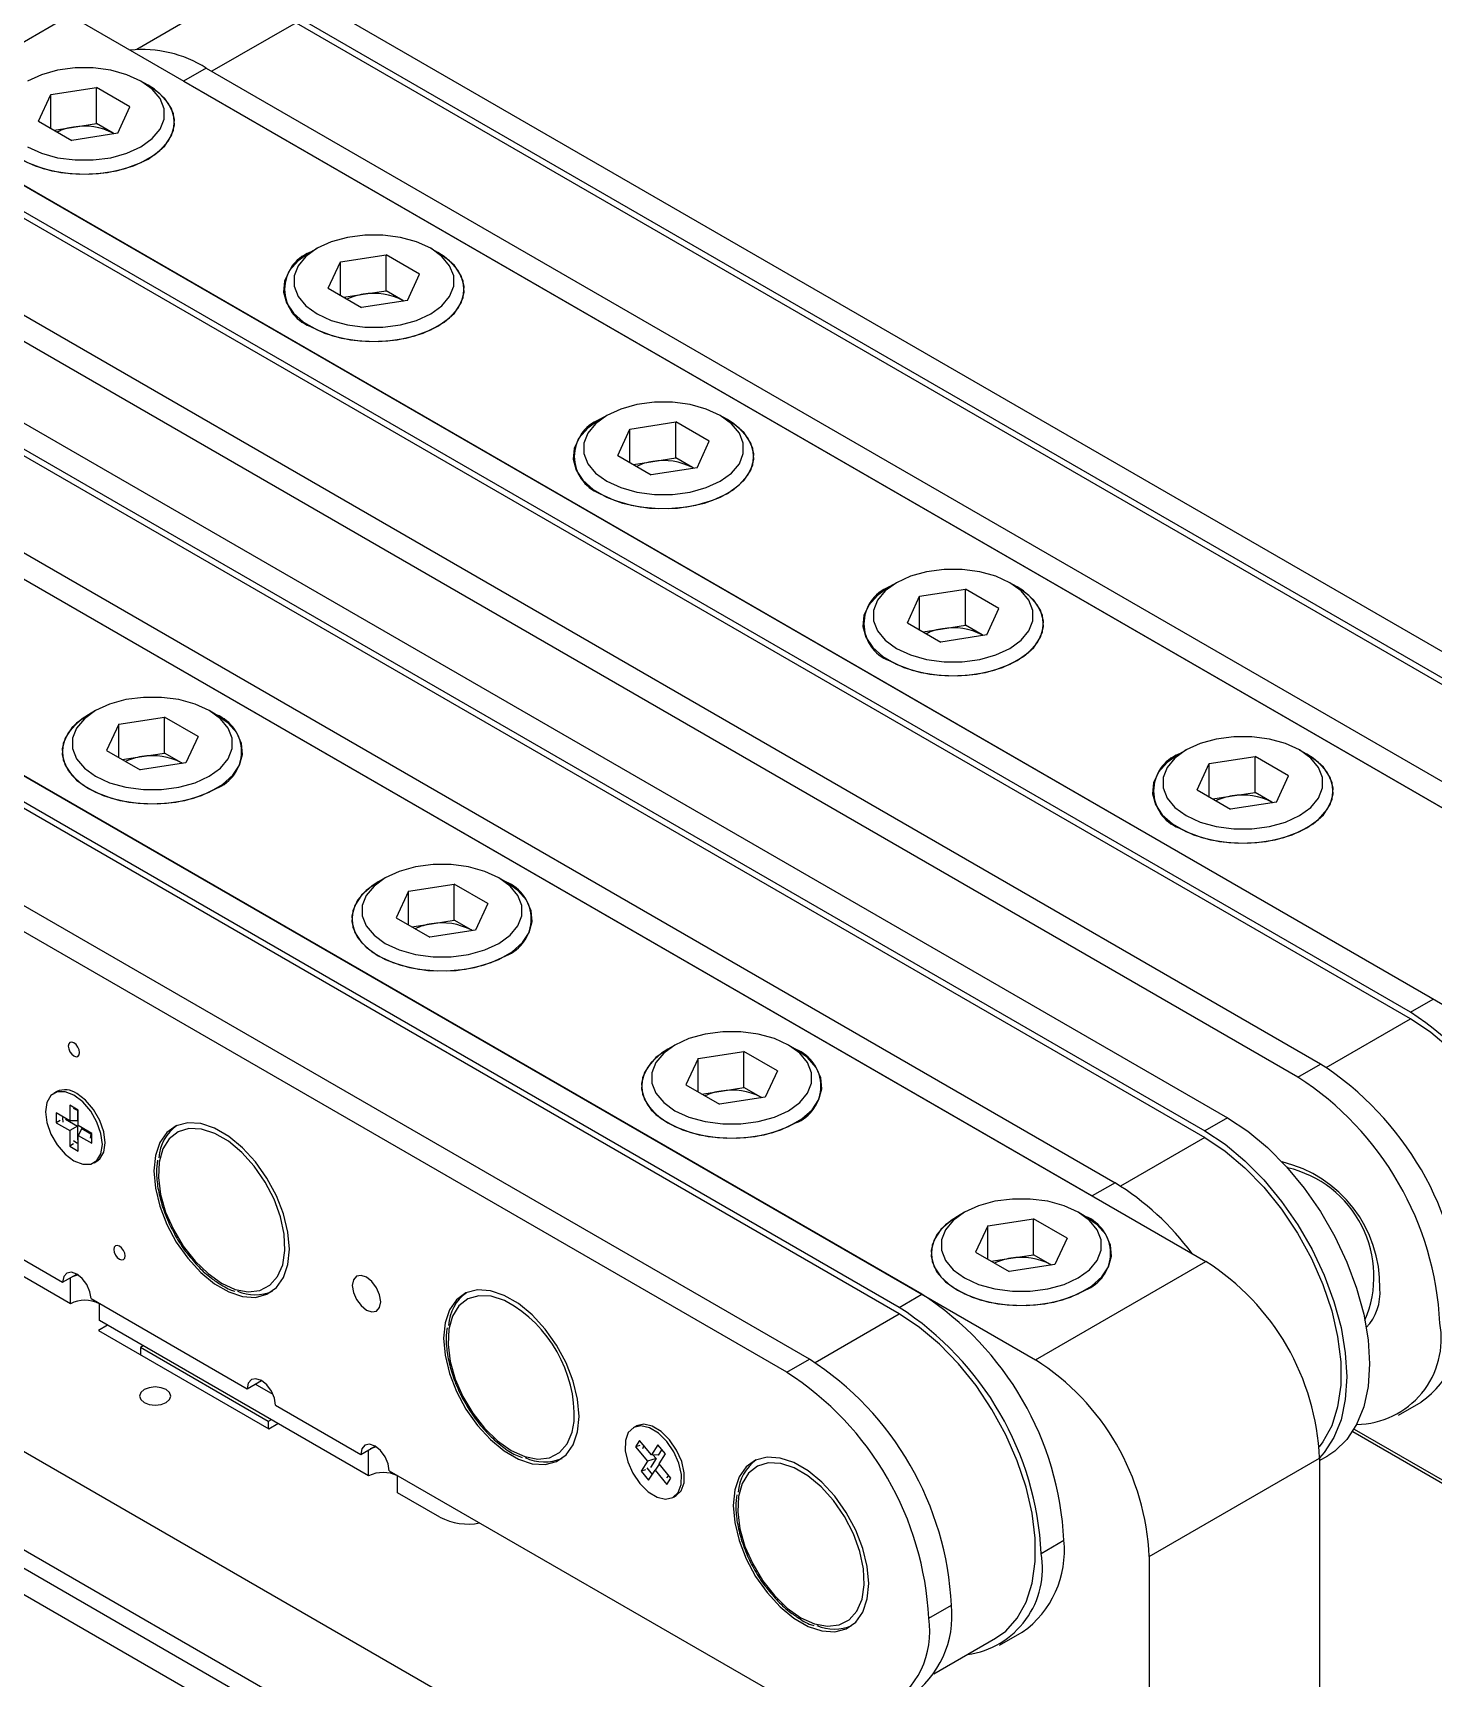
# Model space of a CAD drawing. Header units: millimetres. Extents: x 5 to 292, y 4 to 204.
# Drawn here: x 203.45 to 238.32, y 142.81 to 183.78 of the extents above; entities that cross this region are included whole.
import ezdxf

# ---------------------------------------------------------------- set-up
doc = ezdxf.new("R2010")
doc.units = ezdxf.units.MM

msp = doc.modelspace()

# ---------------------------------------------------------------- linework, layer by layer
at = {"color": 7, "linetype": 'Continuous', "lineweight": 25}
for p, q in [((210.57, 184.521), (245.925, 164.111)), ((204.375, 184.211), (200.133, 181.762)), ((245.388, 160.535), (204.375, 184.211)), ((207.604, 184.269), (206.041, 183.367)), ((210.004, 184.195), (245.359, 163.785)), ((210.004, 184.031), (245.359, 163.621)), ((207.77, 182.905), (207.204, 182.578)), ((207.77, 182.905), (243.125, 162.495)), ((203.894, 182.244), (205.035, 182.42)), ((205.869, 181.938), (205.035, 182.42)), ((205.035, 181.522), (205.035, 182.42)), ((206.32, 182.476), (206.143, 182.578)), ((207.204, 182.578), (242.559, 162.168)), ((203.589, 181.585), (203.894, 182.244)), ((203.894, 181.409), (203.894, 182.244)), ((205.564, 181.28), (205.869, 181.938)), ((241.145, 158.086), (200.133, 181.762)), ((203.589, 181.585), (204.423, 181.103)), ((204.464, 181.434), (205.035, 181.522)), ((205.452, 181.281), (205.035, 181.522)), ((203.981, 181.359), (204.464, 181.434)), ((205.564, 181.28), (204.423, 181.103)), ((205.477, 181.266), (205.452, 181.281)), ((205.477, 181.266), (205.452, 181.281)), ((238.317, 159.719), (202.961, 180.129)), ((237.751, 159.392), (202.396, 179.802)), ((237.751, 159.229), (202.396, 179.639)), ((235.516, 158.102), (200.161, 178.513)), ((210.527, 178.414), (210.35, 178.312)), ((211.107, 178.08), (212.247, 178.257)), ((213.082, 177.775), (212.247, 178.257)), ((212.247, 177.358), (212.247, 178.257)), ((213.533, 178.312), (213.356, 178.414)), ((234.951, 157.776), (199.595, 178.186)), ((210.801, 177.422), (211.107, 178.08)), ((211.107, 177.245), (211.107, 178.08)), ((210.801, 177.422), (211.636, 176.94)), ((212.776, 177.116), (213.082, 177.775)), ((197.842, 177.174), (233.197, 156.763)), ((211.193, 177.195), (211.677, 177.27)), ((212.776, 177.116), (211.636, 176.94)), ((211.677, 177.27), (212.247, 177.358)), ((212.665, 177.117), (212.247, 177.358)), ((212.689, 177.103), (212.665, 177.117)), ((212.69, 177.103), (212.665, 177.117)), ((191.648, 176.863), (232.66, 153.188)), ((197.276, 176.847), (232.631, 156.437)), ((197.276, 176.684), (232.631, 156.274)), ((195.042, 175.557), (230.397, 155.147)), ((194.476, 175.231), (229.831, 154.82)), ((187.405, 174.414), (228.417, 150.738)), ((217.74, 174.251), (217.563, 174.149)), ((220.745, 174.149), (220.568, 174.251)), ((218.014, 173.258), (218.319, 173.916)), ((218.319, 173.916), (219.46, 174.093)), ((218.319, 173.082), (218.319, 173.916)), ((220.294, 173.611), (219.46, 174.093)), ((219.46, 173.195), (219.46, 174.093)), ((219.989, 172.953), (220.294, 173.611)), ((218.014, 173.258), (218.848, 172.776)), ((218.406, 173.032), (218.889, 173.106)), ((219.989, 172.953), (218.848, 172.776)), ((218.889, 173.106), (219.46, 173.195)), ((219.877, 172.954), (219.46, 173.195)), ((219.902, 172.939), (219.877, 172.954)), ((219.902, 172.939), (219.877, 172.954)), ((225.589, 152.371), (190.233, 172.781)), ((225.023, 152.045), (189.668, 172.455)), ((225.023, 151.881), (189.668, 172.291)), ((222.223, 150.428), (186.868, 170.838)), ((222.789, 150.755), (187.433, 171.165)), ((224.952, 170.087), (224.775, 169.985)), ((227.958, 169.985), (227.781, 170.087)), ((225.226, 169.094), (225.532, 169.753)), ((225.532, 169.753), (226.672, 169.929)), ((225.532, 168.918), (225.532, 169.753)), ((227.507, 169.447), (226.672, 169.929)), ((226.672, 169.031), (226.672, 169.929)), ((227.201, 168.789), (227.507, 169.447)), ((225.226, 169.094), (226.061, 168.612)), ((225.618, 168.868), (226.102, 168.943)), ((227.201, 168.789), (226.061, 168.612)), ((226.102, 168.943), (226.672, 169.031)), ((227.09, 168.79), (226.672, 169.031)), ((227.114, 168.775), (227.09, 168.79)), ((227.115, 168.775), (227.09, 168.79)), ((205.012, 166.903), (204.835, 166.801)), ((205.591, 166.569), (206.732, 166.745)), ((207.567, 166.263), (206.732, 166.745)), ((206.732, 165.847), (206.732, 166.745)), ((208.017, 166.801), (207.841, 166.903)), ((205.591, 166.569), (205.286, 165.91)), ((205.591, 165.734), (205.591, 166.569)), ((205.286, 165.91), (206.121, 165.428)), ((207.567, 166.263), (207.261, 165.605)), ((232.165, 165.923), (231.988, 165.821)), ((235.17, 165.821), (234.993, 165.923)), ((205.678, 165.684), (206.161, 165.759)), ((207.261, 165.605), (206.121, 165.428)), ((206.161, 165.759), (206.732, 165.847)), ((207.149, 165.606), (206.732, 165.847)), ((207.174, 165.591), (207.149, 165.606)), ((207.174, 165.591), (207.149, 165.606)), ((232.439, 164.931), (232.744, 165.589)), ((232.744, 165.589), (233.885, 165.765)), ((232.744, 164.754), (232.744, 165.589)), ((234.719, 165.284), (233.885, 165.765)), ((233.885, 164.867), (233.885, 165.765)), ((234.414, 164.625), (234.719, 165.284)), ((232.439, 164.931), (233.273, 164.449)), ((232.831, 164.704), (233.314, 164.779)), ((233.314, 164.779), (233.885, 164.867)), ((234.302, 164.626), (233.885, 164.867)), ((234.414, 164.625), (233.273, 164.449)), ((234.327, 164.612), (234.302, 164.626)), ((234.327, 164.612), (234.302, 164.626)), ((212.224, 162.739), (212.047, 162.637)), ((215.23, 162.637), (215.053, 162.739)), ((212.804, 162.405), (212.498, 161.747)), ((212.804, 162.405), (213.944, 162.582)), ((212.804, 161.57), (212.804, 162.405)), ((214.779, 162.1), (213.944, 162.582)), ((213.944, 161.683), (213.944, 162.582)), ((214.779, 162.1), (214.473, 161.441)), ((212.498, 161.747), (213.333, 161.265)), ((212.89, 161.52), (213.374, 161.595)), ((214.473, 161.441), (213.333, 161.265)), ((213.374, 161.595), (213.944, 161.683)), ((214.362, 161.442), (213.944, 161.683)), ((214.386, 161.428), (214.362, 161.442)), ((214.387, 161.428), (214.362, 161.442)), ((182.809, 160.248), (224.528, 136.163)), ((237.751, 159.392), (238.317, 159.719)), ((219.437, 158.576), (219.26, 158.474)), ((222.442, 158.474), (222.266, 158.576)), ((220.016, 158.241), (219.711, 157.583)), ((220.016, 158.241), (221.157, 158.418)), ((220.016, 157.407), (220.016, 158.241)), ((221.992, 157.936), (221.157, 158.418)), ((221.157, 157.52), (221.157, 158.418)), ((182.809, 157.798), (224.528, 133.714)), ((221.992, 157.936), (221.686, 157.277)), ((234.951, 157.776), (235.516, 158.102)), ((204.045, 157.417), (203.975, 157.376)), ((219.711, 157.583), (220.545, 157.101)), ((220.103, 157.357), (220.586, 157.431)), ((220.586, 157.431), (221.157, 157.52)), ((221.574, 157.279), (221.157, 157.52)), ((204.581, 156.959), (204.368, 157.081)), ((204.368, 157.081), (204.368, 156.693)), ((204.561, 156.949), (204.561, 156.686)), ((204.581, 156.571), (204.581, 156.959)), ((221.686, 157.277), (220.545, 157.101)), ((221.599, 157.264), (221.574, 157.279)), ((221.599, 157.264), (221.574, 157.279)), ((204.368, 156.693), (204.033, 156.887)), ((204.033, 156.887), (204.033, 156.642)), ((204.129, 156.698), (204.033, 156.642)), ((204.033, 156.642), (204.368, 156.448)), ((204.267, 156.73), (204.561, 156.56)), ((204.561, 156.686), (204.368, 156.693)), ((204.561, 156.56), (204.368, 156.448)), ((204.561, 156.56), (204.561, 156.219)), ((204.916, 156.377), (204.581, 156.571)), ((204.67, 156.497), (204.581, 156.326)), ((204.67, 156.497), (204.898, 156.365)), ((233.197, 156.763), (232.631, 156.437)), ((204.368, 156.448), (204.368, 156.061)), ((204.465, 156.116), (204.368, 156.061)), ((204.581, 155.938), (204.581, 156.326)), ((204.581, 156.326), (204.916, 156.132)), ((204.889, 156.259), (204.899, 156.346)), ((204.899, 156.346), (204.897, 156.388)), ((204.916, 156.132), (204.916, 156.377)), ((204.386, 152.133), (197.683, 156.003)), ((204.368, 156.061), (204.581, 155.938)), ((204.974, 155.644), (205.045, 155.684)), ((200.303, 154.917), (204.192, 152.672)), ((230.397, 155.147), (229.831, 154.82)), ((226.649, 154.412), (226.472, 154.31)), ((227.229, 154.078), (226.923, 153.419)), ((227.229, 154.078), (228.369, 154.254)), ((227.229, 153.243), (227.229, 154.078)), ((229.204, 153.772), (228.369, 154.254)), ((228.369, 153.356), (228.369, 154.254)), ((229.655, 154.31), (229.478, 154.412)), ((229.204, 153.772), (228.898, 153.114)), ((226.923, 153.419), (227.758, 152.937)), ((227.315, 153.193), (227.799, 153.268)), ((227.799, 153.268), (228.369, 153.356)), ((228.787, 153.115), (228.369, 153.356)), ((204.192, 152.672), (204.545, 152.876)), ((228.898, 153.114), (227.758, 152.937)), ((228.417, 150.738), (232.66, 153.188)), ((228.811, 153.1), (228.787, 153.115)), ((228.812, 153.1), (228.787, 153.115)), ((204.386, 152.133), (204.386, 152.784)), ((208.131, 152.613), (208.183, 152.578)), ((204.899, 152.264), (208.788, 150.019)), ((205.107, 151.717), (205.107, 152.143)), ((225.023, 152.045), (225.589, 152.371)), ((205.308, 151.601), (205.083, 151.471)), ((211.811, 147.847), (205.107, 151.717)), ((205.083, 151.471), (209.325, 149.022)), ((206.201, 151.085), (206.13, 151.044)), ((209.312, 149.207), (206.13, 151.044)), ((206.13, 151.044), (206.13, 150.866)), ((222.223, 150.428), (222.789, 150.755)), ((208.788, 150.019), (209.141, 150.223)), ((209.435, 149.872), (208.984, 150.132)), ((224.563, 133.226), (196.067, 149.676)), ((209.495, 149.61), (211.616, 148.386)), ((237.451, 149.363), (238.016, 149.689)), ((209.383, 149.249), (209.312, 149.207)), ((209.312, 149.207), (209.312, 149.029)), ((209.325, 149.022), (209.551, 149.152)), ((224.563, 132.573), (196.067, 149.023)), ((218.47, 149.089), (218.399, 149.048)), ((218.56, 148.728), (218.46, 148.57)), ((218.856, 148.373), (218.56, 148.728)), ((236.314, 148.954), (241.378, 146.03)), ((236.35, 149.014), (241.38, 146.11)), ((211.616, 148.386), (211.97, 148.59)), ((211.811, 147.847), (211.811, 148.498)), ((218.566, 148.603), (218.46, 148.57)), ((218.46, 148.57), (218.756, 148.215)), ((219.015, 148.623), (218.856, 148.373)), ((219.019, 148.362), (218.856, 148.373)), ((218.892, 148.371), (218.967, 148.281)), ((219.202, 148.399), (219.015, 148.623)), ((219.111, 148.508), (219.019, 148.362)), ((219.043, 148.149), (219.202, 148.399)), ((219.071, 148.556), (219.063, 148.564)), ((235.488, 148.23), (235.697, 148.35)), ((212.323, 147.978), (222.223, 142.263)), ((218.756, 148.215), (218.597, 147.966)), ((218.702, 147.998), (218.597, 147.966)), ((218.597, 147.966), (218.784, 147.742)), ((218.967, 148.281), (218.756, 148.215)), ((218.784, 147.742), (218.943, 147.991)), ((218.967, 148.281), (218.827, 148.062)), ((219.048, 148.144), (218.943, 147.991)), ((218.943, 147.991), (219.238, 147.637)), ((219.339, 147.795), (219.043, 148.149)), ((231.246, 145.839), (235.488, 148.289)), ((235.488, 148.289), (235.488, 139.715)), ((212.532, 147.431), (212.532, 147.857)), ((219.235, 147.8), (219.286, 147.858)), ((219.238, 147.637), (219.339, 147.795)), ((213.586, 146.823), (212.532, 147.431)), ((219.399, 147.316), (219.47, 147.357)), ((228.559, 145.921), (229.124, 146.247)), ((231.246, 145.839), (231.246, 137.266)), ((225.758, 144.304), (226.324, 144.631)), ((222.556, 144.286), (222.607, 144.251)), ((225.888, 142.919), (227.423, 143.805)), ((227.523, 143.632), (228.088, 143.958))]:
    msp.add_line(p, q, dxfattribs=at)
at = {"color": 8, "linetype": 'Continuous', "lineweight": 25}
for p, q in [((210.004, 184.031), (207.911, 182.823)), ((235.654, 158.018), (237.751, 159.229)), ((232.631, 156.274), (230.536, 155.064)), ((222.926, 150.671), (225.023, 151.881))]:
    msp.add_line(p, q, dxfattribs=at)
at = {"color": 7, "linetype": 'Continuous', "lineweight": 25, "flags": 128}
for points in [[(203.315, 180.945), (203.665, 180.784), (204.068, 180.672), (204.505, 180.615), (204.953, 180.615), (205.39, 180.672), (205.793, 180.784), (206.143, 180.945), (206.422, 181.148), (206.617, 181.381), (206.716, 181.633), (206.716, 181.891), (206.617, 182.143), (206.422, 182.376), (206.143, 182.578), (205.793, 182.739), (205.39, 182.852), (204.953, 182.909), (204.505, 182.909), (204.068, 182.852), (203.665, 182.739), (203.315, 182.578)], [(203.138, 182.476), (202.842, 182.265), (202.628, 182.023), (202.507, 181.761), (202.482, 181.49), (202.556, 181.222), (202.724, 180.968), (202.98, 180.74), (203.313, 180.548), (203.708, 180.4), (204.147, 180.303), (204.611, 180.261), (205.081, 180.275), (205.535, 180.345), (205.954, 180.468), (206.32, 180.639), (206.616, 180.85), (206.83, 181.092), (206.951, 181.355), (206.976, 181.626), (206.902, 181.894), (206.734, 182.147), (206.478, 182.375), (206.32, 182.476)], [(203.138, 180.639), (203.504, 180.468), (203.923, 180.345), (204.377, 180.275), (204.847, 180.261), (205.311, 180.303), (205.751, 180.4), (206.145, 180.548), (206.478, 180.74), (206.734, 180.968), (206.902, 181.222), (206.976, 181.49), (206.951, 181.761), (206.83, 182.023), (206.616, 182.265), (206.32, 182.476)], [(210.527, 176.782), (210.877, 176.621), (211.281, 176.508), (211.718, 176.451), (212.165, 176.451), (212.602, 176.508), (213.006, 176.621), (213.356, 176.782), (213.635, 176.984), (213.829, 177.217), (213.929, 177.469), (213.929, 177.727), (213.829, 177.979), (213.635, 178.212), (213.356, 178.415), (213.006, 178.576), (212.602, 178.688), (212.165, 178.745), (211.718, 178.745), (211.281, 178.688), (210.877, 178.576), (210.527, 178.415), (210.248, 178.212), (210.054, 177.979), (209.954, 177.727), (209.954, 177.469), (210.054, 177.217), (210.248, 176.984), (210.527, 176.782)], [(210.351, 178.312), (210.055, 178.101), (209.841, 177.86), (209.719, 177.597), (209.695, 177.326), (209.768, 177.058), (209.937, 176.804), (210.193, 176.577), (210.526, 176.385), (210.92, 176.237), (211.359, 176.139), (211.824, 176.097), (212.293, 176.111), (212.748, 176.181), (213.167, 176.305), (213.533, 176.476), (213.829, 176.687), (214.042, 176.929), (214.164, 177.191), (214.188, 177.462), (214.115, 177.73), (213.946, 177.984), (213.69, 178.211), (213.533, 178.312)], [(210.351, 176.476), (210.716, 176.305), (211.135, 176.181), (211.59, 176.111), (212.059, 176.097), (212.524, 176.139), (212.963, 176.237), (213.357, 176.385), (213.69, 176.577), (213.946, 176.804), (214.115, 177.058), (214.188, 177.326), (214.164, 177.597), (214.042, 177.86), (213.829, 178.101), (213.533, 178.312)], [(217.74, 172.618), (218.09, 172.457), (218.493, 172.345), (218.93, 172.287), (219.378, 172.287), (219.815, 172.345), (220.218, 172.457), (220.568, 172.618), (220.847, 172.82), (221.042, 173.053), (221.141, 173.305), (221.141, 173.564), (221.042, 173.816), (220.847, 174.049), (220.568, 174.251), (220.218, 174.412), (219.815, 174.524), (219.378, 174.582), (218.93, 174.582), (218.493, 174.524), (218.09, 174.412), (217.74, 174.251), (217.461, 174.049), (217.266, 173.816), (217.167, 173.564), (217.167, 173.305), (217.266, 173.053), (217.461, 172.82), (217.74, 172.618)], [(217.563, 174.149), (217.267, 173.938), (217.053, 173.696), (216.932, 173.434), (216.907, 173.162), (216.981, 172.894), (217.149, 172.641), (217.405, 172.413), (217.738, 172.221), (218.133, 172.073), (218.572, 171.976), (219.036, 171.933), (219.506, 171.947), (219.96, 172.018), (220.379, 172.141), (220.745, 172.312), (221.041, 172.523), (221.255, 172.765), (221.376, 173.027), (221.401, 173.298), (221.327, 173.567), (221.159, 173.82), (220.903, 174.048), (220.745, 174.149)], [(217.563, 172.312), (217.929, 172.141), (218.348, 172.018), (218.802, 171.947), (219.272, 171.933), (219.736, 171.976), (220.175, 172.073), (220.57, 172.221), (220.903, 172.413), (221.159, 172.641), (221.327, 172.894), (221.401, 173.162), (221.376, 173.434), (221.255, 173.696), (221.041, 173.938), (220.745, 174.149)], [(224.952, 168.454), (225.302, 168.293), (225.706, 168.181), (226.143, 168.123), (226.59, 168.123), (227.027, 168.181), (227.431, 168.293), (227.781, 168.454), (228.06, 168.657), (228.254, 168.889), (228.354, 169.142), (228.354, 169.4), (228.254, 169.652), (228.06, 169.885), (227.781, 170.087), (227.431, 170.248), (227.027, 170.361), (226.59, 170.418), (226.143, 170.418), (225.706, 170.361), (225.302, 170.248), (224.952, 170.087), (224.673, 169.885), (224.479, 169.652), (224.379, 169.4), (224.379, 169.142), (224.479, 168.889), (224.673, 168.657), (224.952, 168.454)], [(224.776, 169.985), (224.479, 169.774), (224.266, 169.532), (224.144, 169.27), (224.12, 168.999), (224.193, 168.73), (224.362, 168.477), (224.618, 168.249), (224.951, 168.057), (225.345, 167.909), (225.784, 167.812), (226.249, 167.77), (226.718, 167.784), (227.173, 167.854), (227.592, 167.977), (227.957, 168.148), (228.254, 168.359), (228.467, 168.601), (228.589, 168.863), (228.613, 169.135), (228.54, 169.403), (228.371, 169.656), (228.115, 169.884), (227.958, 169.985)], [(224.776, 168.148), (225.141, 167.977), (225.56, 167.854), (226.015, 167.784), (226.484, 167.77), (226.949, 167.812), (227.388, 167.909), (227.782, 168.057), (228.115, 168.249), (228.371, 168.477), (228.54, 168.73), (228.613, 168.999), (228.589, 169.27), (228.467, 169.532), (228.254, 169.774), (227.958, 169.985)], [(207.84, 166.903), (207.49, 167.064), (207.087, 167.177), (206.65, 167.234), (206.202, 167.234), (205.766, 167.177), (205.362, 167.064), (205.012, 166.903), (204.733, 166.701), (204.538, 166.468), (204.439, 166.216), (204.439, 165.958), (204.538, 165.705), (204.733, 165.473), (205.012, 165.27), (205.362, 165.109), (205.766, 164.997), (206.202, 164.939), (206.65, 164.939), (207.087, 164.997), (207.49, 165.109), (207.84, 165.27), (208.12, 165.473), (208.314, 165.705), (208.414, 165.958), (208.414, 166.216), (208.314, 166.468), (208.12, 166.701), (207.84, 166.903)], [(204.835, 166.801), (204.678, 166.7), (204.421, 166.472), (204.253, 166.219), (204.179, 165.951), (204.204, 165.679), (204.326, 165.417), (204.539, 165.175), (204.835, 164.964), (205.201, 164.793), (205.62, 164.67), (206.074, 164.6), (206.544, 164.586), (207.008, 164.628), (207.448, 164.725), (207.842, 164.873), (208.175, 165.065), (208.431, 165.293), (208.599, 165.546), (208.673, 165.815), (208.648, 166.086), (208.527, 166.348), (208.313, 166.59), (208.017, 166.801), (208.017, 166.801)], [(204.835, 166.801), (204.539, 166.59), (204.326, 166.348), (204.204, 166.086), (204.179, 165.815), (204.253, 165.546), (204.421, 165.293), (204.678, 165.065), (205.01, 164.873), (205.405, 164.725), (205.844, 164.628), (206.308, 164.586), (206.778, 164.6), (207.232, 164.67), (207.652, 164.793), (208.017, 164.964)], [(232.165, 164.291), (232.515, 164.13), (232.918, 164.017), (233.355, 163.96), (233.803, 163.96), (234.24, 164.017), (234.643, 164.13), (234.993, 164.291), (235.272, 164.493), (235.467, 164.726), (235.566, 164.978), (235.566, 165.236), (235.467, 165.488), (235.272, 165.721), (234.993, 165.924), (234.643, 166.085), (234.24, 166.197), (233.803, 166.254), (233.355, 166.254), (232.918, 166.197), (232.515, 166.085), (232.165, 165.924), (231.886, 165.721), (231.691, 165.488), (231.592, 165.236), (231.592, 164.978), (231.691, 164.726), (231.886, 164.493), (232.165, 164.291)], [(231.988, 165.821), (231.692, 165.61), (231.478, 165.368), (231.357, 165.106), (231.332, 164.835), (231.406, 164.567), (231.574, 164.313), (231.83, 164.086), (232.163, 163.894), (232.558, 163.746), (232.997, 163.648), (233.461, 163.606), (233.931, 163.62), (234.385, 163.69), (234.804, 163.814), (235.17, 163.985), (235.466, 164.196), (235.68, 164.438), (235.801, 164.7), (235.826, 164.971), (235.752, 165.239), (235.584, 165.493), (235.328, 165.72), (235.17, 165.821)], [(231.988, 163.985), (232.354, 163.814), (232.773, 163.69), (233.227, 163.62), (233.697, 163.606), (234.161, 163.648), (234.6, 163.746), (234.995, 163.894), (235.328, 164.086), (235.584, 164.313), (235.752, 164.567), (235.826, 164.835), (235.801, 165.106), (235.68, 165.368), (235.466, 165.61), (235.17, 165.821)], [(215.053, 162.74), (214.703, 162.901), (214.299, 163.013), (213.863, 163.07), (213.415, 163.07), (212.978, 163.013), (212.575, 162.901), (212.224, 162.74), (211.945, 162.537), (211.751, 162.304), (211.651, 162.052), (211.651, 161.794), (211.751, 161.542), (211.945, 161.309), (212.224, 161.107), (212.575, 160.946), (212.978, 160.833), (213.415, 160.776), (213.863, 160.776), (214.299, 160.833), (214.703, 160.946), (215.053, 161.107), (215.332, 161.309), (215.526, 161.542), (215.626, 161.794), (215.626, 162.052), (215.526, 162.304), (215.332, 162.537), (215.053, 162.74)], [(212.047, 162.637), (211.89, 162.536), (211.634, 162.309), (211.465, 162.055), (211.392, 161.787), (211.416, 161.516), (211.538, 161.254), (211.752, 161.012), (212.048, 160.801), (212.413, 160.63), (212.832, 160.506), (213.287, 160.436), (213.756, 160.422), (214.221, 160.464), (214.66, 160.562), (215.055, 160.71), (215.387, 160.902), (215.643, 161.129), (215.812, 161.383), (215.885, 161.651), (215.861, 161.922), (215.739, 162.184), (215.526, 162.426), (215.23, 162.637), (215.23, 162.637)], [(212.047, 162.637), (211.752, 162.426), (211.538, 162.184), (211.416, 161.922), (211.392, 161.651), (211.465, 161.383), (211.634, 161.129), (211.89, 160.902), (212.223, 160.71), (212.617, 160.562), (213.056, 160.464), (213.521, 160.422), (213.991, 160.436), (214.445, 160.506), (214.864, 160.63), (215.23, 160.801)], [(240.151, 151.152), (240.405, 151.334), (240.69, 151.653), (240.91, 152.054), (241.06, 152.527), (241.136, 153.063), (241.136, 153.649), (241.06, 154.271), (240.91, 154.918), (240.69, 155.572), (240.405, 156.221), (240.06, 156.85), (239.663, 157.444), (239.224, 157.991), (238.751, 158.477), (238.257, 158.893), (237.751, 159.229)], [(204.616, 158.388), (204.605, 158.456), (204.574, 158.527), (204.529, 158.589), (204.474, 158.633), (204.42, 158.651), (204.374, 158.643), (204.344, 158.607), (204.333, 158.551), (204.344, 158.482), (204.374, 158.412), (204.42, 158.35), (204.474, 158.306), (204.529, 158.287), (204.574, 158.296), (204.605, 158.331), (204.616, 158.388)], [(222.265, 158.576), (221.915, 158.737), (221.512, 158.849), (221.075, 158.907), (220.627, 158.907), (220.191, 158.849), (219.787, 158.737), (219.437, 158.576), (219.158, 158.374), (218.963, 158.141), (218.864, 157.889), (218.864, 157.63), (218.963, 157.378), (219.158, 157.145), (219.437, 156.943), (219.787, 156.782), (220.191, 156.67), (220.627, 156.612), (221.075, 156.612), (221.512, 156.67), (221.915, 156.782), (222.265, 156.943), (222.545, 157.145), (222.739, 157.378), (222.838, 157.63), (222.838, 157.889), (222.739, 158.141), (222.545, 158.374), (222.265, 158.576)], [(219.26, 158.474), (219.102, 158.373), (218.846, 158.145), (218.678, 157.891), (218.604, 157.623), (218.629, 157.352), (218.751, 157.09), (218.964, 156.848), (219.26, 156.637), (219.626, 156.466), (220.045, 156.343), (220.499, 156.272), (220.969, 156.258), (221.433, 156.301), (221.873, 156.398), (222.267, 156.546), (222.6, 156.738), (222.856, 156.966), (223.024, 157.219), (223.098, 157.487), (223.073, 157.759), (222.952, 158.021), (222.738, 158.263), (222.442, 158.474), (222.442, 158.474)], [(219.26, 158.474), (218.964, 158.263), (218.751, 158.021), (218.629, 157.759), (218.604, 157.487), (218.678, 157.219), (218.846, 156.966), (219.102, 156.738), (219.435, 156.546), (219.83, 156.398), (220.269, 156.301), (220.733, 156.258), (221.203, 156.272), (221.657, 156.343), (222.077, 156.466), (222.442, 156.637)], [(204.474, 157.326), (204.256, 157.412), (204.059, 157.41), (203.902, 157.32), (203.802, 157.15), (203.767, 156.918), (203.802, 156.646), (203.902, 156.36), (204.059, 156.089), (204.256, 155.859), (204.474, 155.693), (204.693, 155.607), (204.89, 155.609), (205.047, 155.699), (205.147, 155.869), (205.182, 156.101), (205.147, 156.374), (205.047, 156.659), (204.89, 156.93), (204.693, 157.16), (204.474, 157.326)], [(205.045, 155.684), (205.117, 155.74), (205.218, 155.91), (205.252, 156.142), (205.218, 156.415), (205.117, 156.7), (204.961, 156.971), (204.764, 157.201), (204.545, 157.367)], [(204.581, 156.936), (204.545, 156.959), (204.465, 156.994)], [(204.193, 156.794), (204.192, 156.755), (204.201, 156.656)], [(209.838, 153.495), (209.801, 153.921), (209.692, 154.371), (209.516, 154.826), (209.28, 155.264), (208.995, 155.668), (208.673, 156.02), (208.328, 156.304), (207.975, 156.507), (207.63, 156.622), (207.308, 156.642), (207.023, 156.567), (206.787, 156.401), (206.611, 156.15), (206.502, 155.826), (206.465, 155.442), (206.502, 155.016), (206.611, 154.566), (206.787, 154.112), (207.023, 153.673), (207.308, 153.269), (207.63, 152.917), (207.975, 152.634), (208.328, 152.43), (208.673, 152.316), (208.995, 152.295), (209.28, 152.37), (209.516, 152.536), (209.692, 152.787), (209.801, 153.111), (209.838, 153.495)], [(208.151, 152.647), (208.491, 152.494), (208.814, 152.433), (209.106, 152.467), (209.354, 152.595), (209.545, 152.811), (209.672, 153.104), (209.727, 153.461), (209.708, 153.865), (209.617, 154.297), (209.457, 154.737), (209.236, 155.165), (208.965, 155.56), (208.655, 155.904), (208.322, 156.181), (207.981, 156.378), (207.648, 156.486), (207.338, 156.499), (207.066, 156.418), (206.846, 156.245), (206.686, 155.989), (206.594, 155.662), (206.576, 155.279), (206.631, 154.859), (206.757, 154.42), (206.949, 153.983), (207.197, 153.569), (207.489, 153.198), (207.812, 152.885), (208.151, 152.647)], [(233.197, 156.763), (233.7, 156.431), (234.193, 156.023), (234.666, 155.547), (235.109, 155.012), (235.512, 154.43), (235.869, 153.812), (236.171, 153.171), (236.413, 152.52), (236.589, 151.873), (236.697, 151.241), (236.733, 150.64), (236.697, 150.079), (236.589, 149.572), (236.413, 149.128), (236.171, 148.756), (235.869, 148.465), (235.697, 148.35)], [(204.465, 156.199), (204.545, 156.142), (204.581, 156.124)], [(232.631, 156.437), (233.135, 156.105), (233.628, 155.696), (234.1, 155.22), (234.543, 154.685), (234.947, 154.103), (235.303, 153.485), (235.606, 152.844), (235.848, 152.194), (236.024, 151.546), (236.131, 150.915), (236.167, 150.313), (236.131, 149.753), (236.024, 149.246), (235.848, 148.802), (235.606, 148.43), (235.488, 148.3)], [(232.631, 156.274), (233.137, 155.938), (233.632, 155.522), (234.104, 155.035), (234.543, 154.489), (234.94, 153.895), (235.285, 153.266), (235.571, 152.617), (235.791, 151.962), (235.94, 151.316), (236.016, 150.693), (236.016, 150.107), (235.94, 149.572), (235.791, 149.098), (235.571, 148.698), (235.478, 148.576)], [(229.478, 154.412), (229.128, 154.573), (228.724, 154.686), (228.287, 154.743), (227.84, 154.743), (227.403, 154.686), (226.999, 154.573), (226.649, 154.412), (226.37, 154.21), (226.176, 153.977), (226.076, 153.725), (226.076, 153.466), (226.176, 153.214), (226.37, 152.981), (226.649, 152.779), (226.999, 152.618), (227.403, 152.506), (227.84, 152.448), (228.287, 152.448), (228.724, 152.506), (229.128, 152.618), (229.478, 152.779), (229.757, 152.981), (229.951, 153.214), (230.051, 153.466), (230.051, 153.725), (229.951, 153.977), (229.757, 154.21), (229.478, 154.412)], [(226.472, 154.31), (226.315, 154.209), (226.059, 153.981), (225.89, 153.728), (225.817, 153.46), (225.841, 153.188), (225.963, 152.926), (226.177, 152.684), (226.473, 152.473), (226.838, 152.302), (227.257, 152.179), (227.712, 152.109), (228.181, 152.095), (228.646, 152.137), (229.085, 152.234), (229.48, 152.382), (229.812, 152.574), (230.068, 152.802), (230.237, 153.055), (230.31, 153.324), (230.286, 153.595), (230.164, 153.857), (229.951, 154.099), (229.655, 154.31), (229.655, 154.31)], [(226.472, 154.31), (226.177, 154.099), (225.963, 153.857), (225.841, 153.595), (225.817, 153.324), (225.89, 153.055), (226.059, 152.802), (226.315, 152.574), (226.648, 152.382), (227.042, 152.234), (227.481, 152.137), (227.946, 152.095), (228.416, 152.109), (228.87, 152.179), (229.289, 152.302), (229.655, 152.473)], [(205.747, 153.325), (205.737, 153.394), (205.706, 153.465), (205.66, 153.527), (205.606, 153.57), (205.552, 153.589), (205.506, 153.58), (205.475, 153.545), (205.464, 153.489), (205.475, 153.42), (205.506, 153.349), (205.552, 153.287), (205.606, 153.244), (205.66, 153.225), (205.706, 153.234), (205.737, 153.269), (205.747, 153.325)], [(204.899, 152.264), (204.872, 152.435), (204.795, 152.612), (204.68, 152.767), (204.545, 152.876), (204.41, 152.923), (204.295, 152.901), (204.219, 152.813), (204.192, 152.672)], [(204.577, 152.856), (204.552, 152.85), (204.428, 152.808)], [(212.111, 152.183), (212.084, 152.354), (212.008, 152.531), (211.893, 152.686), (211.758, 152.795), (211.622, 152.842), (211.508, 152.82), (211.431, 152.732), (211.404, 152.591), (211.431, 152.419), (211.508, 152.242), (211.622, 152.088), (211.758, 151.979), (211.893, 151.931), (212.008, 151.954), (212.084, 152.042), (212.111, 152.183)], [(217.05, 149.331), (217.014, 149.758), (216.905, 150.208), (216.728, 150.662), (216.492, 151.101), (216.207, 151.505), (215.885, 151.856), (215.54, 152.14), (215.188, 152.343), (214.843, 152.458), (214.521, 152.478), (214.235, 152.404), (214, 152.237), (213.823, 151.986), (213.714, 151.662), (213.677, 151.279), (213.714, 150.852), (213.823, 150.402), (214, 149.948), (214.235, 149.509), (214.521, 149.105), (214.843, 148.754), (215.188, 148.47), (215.54, 148.266), (215.885, 148.152), (216.207, 148.132), (216.492, 148.206), (216.728, 148.373), (216.905, 148.623), (217.014, 148.948), (217.05, 149.331)], [(227.423, 143.805), (227.677, 143.986), (227.962, 144.305), (228.182, 144.706), (228.332, 145.179), (228.408, 145.715), (228.408, 146.301), (228.332, 146.924), (228.182, 147.57), (227.962, 148.225), (227.677, 148.874), (227.332, 149.502), (226.935, 150.096), (226.496, 150.643), (226.023, 151.13), (225.529, 151.545), (225.023, 151.881)], [(206.773, 149.998), (206.646, 150.046), (206.497, 150.063), (206.348, 150.046), (206.221, 149.998), (206.136, 149.924), (206.107, 149.838), (206.136, 149.752), (206.221, 149.679), (206.348, 149.63), (206.497, 149.613), (206.646, 149.63), (206.773, 149.679), (206.857, 149.752), (206.887, 149.838), (206.857, 149.924), (206.773, 149.998)], [(209.495, 149.61), (209.468, 149.782), (209.391, 149.959), (209.277, 150.114), (209.141, 150.223), (209.006, 150.27), (208.891, 150.247), (208.815, 150.159), (208.788, 150.019)], [(219.47, 147.357), (219.593, 147.477), (219.666, 147.676), (219.671, 147.928), (219.607, 148.21), (219.481, 148.493), (219.305, 148.749), (219.096, 148.954), (218.875, 149.087), (218.663, 149.136), (218.481, 149.095), (218.47, 149.089)], [(219.522, 147.436), (219.595, 147.635), (219.6, 147.888), (219.536, 148.169), (219.41, 148.452), (219.234, 148.708), (219.026, 148.913), (218.804, 149.046), (218.593, 149.095), (218.411, 149.055), (218.277, 148.929), (218.204, 148.73), (218.199, 148.477), (218.262, 148.196), (218.388, 147.913), (218.565, 147.657), (218.773, 147.452), (218.995, 147.318), (219.206, 147.269), (219.388, 147.31), (219.522, 147.436)], [(212.323, 147.978), (212.296, 148.149), (212.22, 148.326), (212.105, 148.481), (211.97, 148.59), (211.835, 148.637), (211.72, 148.615), (211.643, 148.526), (211.616, 148.386)], [(212.002, 148.57), (211.976, 148.564), (211.853, 148.522)], [(218.664, 148.604), (218.644, 148.568), (218.629, 148.527)], [(224.263, 145.168), (224.226, 145.594), (224.117, 146.044), (223.941, 146.498), (223.705, 146.937), (223.42, 147.341), (223.098, 147.693), (222.753, 147.976), (222.4, 148.18), (222.055, 148.294), (221.733, 148.315), (221.448, 148.24), (221.212, 148.074), (221.036, 147.823), (220.927, 147.498), (220.89, 147.115), (220.927, 146.689), (221.036, 146.239), (221.212, 145.784), (221.448, 145.345), (221.733, 144.942), (222.055, 144.59), (222.4, 144.306), (222.753, 144.103), (223.098, 143.988), (223.42, 143.968), (223.705, 144.043), (223.941, 144.209), (224.117, 144.46), (224.226, 144.784), (224.263, 145.168)], [(218.736, 148.052), (218.835, 147.924), (218.875, 147.885)], [(222.576, 144.319), (222.916, 144.166), (223.239, 144.105), (223.531, 144.14), (223.779, 144.268), (223.97, 144.483), (224.097, 144.776), (224.152, 145.133), (224.133, 145.537), (224.042, 145.97), (223.882, 146.41), (223.661, 146.838), (223.39, 147.233), (223.08, 147.577), (222.747, 147.854), (222.406, 148.051), (222.073, 148.159), (221.763, 148.172), (221.491, 148.09), (221.271, 147.918), (221.111, 147.662), (221.019, 147.335), (221.001, 146.952), (221.056, 146.531), (221.182, 146.093), (221.374, 145.656), (221.622, 145.242), (221.914, 144.87), (222.237, 144.558), (222.576, 144.319)]]:
    msp.add_lwpolyline(points, dxfattribs=at)
at = {"color": 8, "linetype": 'Continuous', "lineweight": 25, "flags": 128}
for points in [[(215.237, 152.194), (215.196, 152.213), (214.863, 152.322), (214.553, 152.336), (214.281, 152.255), (214.06, 152.083), (213.899, 151.828), (213.807, 151.502), (213.788, 151.119), (213.843, 150.699), (213.969, 150.26), (214.16, 149.823), (214.407, 149.409)], [(214.407, 149.409), (214.699, 149.037), (215.022, 148.724), (215.361, 148.485), (215.7, 148.331), (216.024, 148.269), (216.316, 148.303), (216.564, 148.43), (216.756, 148.645), (216.883, 148.937), (216.933, 149.205)]]:
    msp.add_lwpolyline(points, dxfattribs=at)
at = {"color": 7, "linetype": 'Continuous', "lineweight": 25}
for centre, radius, start, end in [((206.189, 180.41), 2.953, 57.642, 96.1372), ((204.658, 180.078), 1.37, 98.133, 115.7537), ((204.731, 179.887), 1.57, 62.6426, 99.7713), ((210.705, 177.394), 0.985, 111.1316, 248.8843), ((211.871, 175.914), 1.37, 98.1326, 115.7535), ((211.943, 175.723), 1.57, 62.6426, 99.7715), ((217.918, 173.23), 0.985, 111.1317, 248.8844), ((219.083, 171.751), 1.37, 98.1321, 115.754), ((219.156, 171.56), 1.57, 62.6426, 99.7715), ((225.13, 169.067), 0.985, 111.1316, 248.8845), ((226.296, 167.587), 1.37, 98.1328, 115.7536), ((226.368, 167.396), 1.57, 62.6426, 99.7714), ((207.662, 165.883), 0.985, 291.1153, 68.8686), ((206.355, 164.403), 1.37, 98.1322, 115.7539), ((206.428, 164.212), 1.57, 62.643, 99.7711), ((232.343, 164.903), 0.985, 111.1316, 248.8845), ((233.508, 163.423), 1.37, 98.1323, 115.7541), ((233.581, 163.232), 1.57, 62.6425, 99.7715), ((214.875, 161.719), 0.985, 291.1152, 68.8686), ((213.568, 160.239), 1.37, 98.1329, 115.7535), ((213.64, 160.048), 1.57, 62.643, 99.771), ((233.554, 152.887), 7.742, 2.8282, 57.1718), ((222.087, 157.555), 0.985, 291.1153, 68.8686), ((230.754, 151.27), 7.742, 2.8282, 57.1718), ((231.319, 151.597), 7.742, 2.8282, 57.1718), ((204.254, 156.978), 0.486, 53.1997, 115.4903), ((220.78, 156.076), 1.37, 98.1324, 115.754), ((220.853, 155.885), 1.57, 62.6429, 99.7711), ((207.648, 155.71), 1.059, 125.3575, 176.6317), ((233.821, 152.582), 3.17, 358.7931, 76.6144), ((226.813, 149.317), 6.843, 36.489, 58.4209), ((229.3, 153.392), 0.985, 291.1152, 68.8686), ((227.993, 151.912), 1.37, 98.1327, 115.7536), ((228.065, 151.721), 1.57, 62.6429, 99.7711), ((229.391, 148.034), 6.102, 2.3868, 57.6132), ((208.978, 153.45), 1.091, 246.6821, 293.6207), ((214.853, 151.549), 1.052, 125.1211, 177.4492), ((235.726, 152.408), 1.269, 316.9705, 4.8505), ((204.747, 151.437), 0.784, 62.6097, 117.3903), ((213.645, 149.316), 3.289, 358.079, 61.055), ((220.826, 145.539), 7.742, 2.8282, 57.1718), ((221.391, 145.865), 7.742, 2.8282, 57.1718), ((236.573, 151.721), 2.492, 305.3848, 5.9274), ((236.384, 151.268), 2.137, 270.8199, 10.3516), ((218.591, 144.249), 7.742, 2.8282, 57.1718), ((218.026, 143.922), 7.742, 2.8282, 57.1718), ((225.149, 145.585), 6.102, 2.3868, 57.6132), ((216.188, 149.318), 1.122, 244.6505, 293.1172), ((212.171, 147.151), 0.784, 62.6097, 117.3902), ((222.073, 147.382), 1.059, 125.3579, 176.6313), ((214.292, 148.191), 1.54, 242.6861, 280.601), ((226.645, 145.99), 2.492, 305.3848, 5.9274), ((226.425, 145.546), 2.166, 277.8977, 9.9599), ((223.845, 144.374), 2.492, 305.3848, 5.9274), ((223.593, 143.972), 2.191, 231.2818, 8.7289), ((223.403, 145.123), 1.091, 246.6821, 293.6208)]:
    msp.add_arc(centre, radius, start, end, dxfattribs=at)
at = {"color": 8, "linetype": 'Continuous', "lineweight": 25}
msp.add_arc((234.067, 152.815), 2.777, 336.8699, 77.0716, dxfattribs=at)
at = {"color": 7, "linetype": 'Continuous', "lineweight": 25}
for points, knots in [([(206.552, 155.708), (206.542, 155.612), (206.517, 155.395), (206.557, 155.017), (206.656, 154.599), (206.815, 154.175), (207.029, 153.771), (207.197, 153.5), (207.299, 153.383), (207.303, 153.377)], [0, 0, 0, 0, 0.136724, 0.307888, 0.479137, 0.650078, 0.820807, 0.991533, 1, 1, 1, 1]), ([(207.303, 153.377), (207.394, 153.267), (207.579, 153.041), (207.862, 152.785), (208.052, 152.664), (208.131, 152.613)], [0, 0, 0, 0, 0.355759, 0.730985, 1, 1, 1, 1]), ([(208.183, 152.578), (208.241, 152.544), (208.339, 152.489), (208.437, 152.459), (208.476, 152.447)], [0, 0, 0, 0, 0.601795, 1, 1, 1, 1]), ([(213.767, 151.533), (213.758, 151.477), (213.73, 151.304), (213.753, 150.973), (213.832, 150.559), (213.976, 150.136), (214.162, 149.738), (214.317, 149.498), (214.389, 149.386)], [0, 0, 0, 0, 0.089789, 0.2765304, 0.4637731, 0.6507107, 0.8373636, 1, 1, 1, 1]), ([(214.389, 149.386), (214.435, 149.321), (214.57, 149.132), (214.82, 148.851), (215.139, 148.575), (215.414, 148.388), (215.579, 148.326), (215.633, 148.306)], [0, 0, 0, 0, 0.1309979, 0.3797609, 0.6294262, 0.8800969, 1, 1, 1, 1]), ([(220.977, 147.381), (220.967, 147.285), (220.942, 147.067), (220.982, 146.689), (221.081, 146.271), (221.24, 145.848), (221.454, 145.443), (221.622, 145.173), (221.724, 145.055), (221.728, 145.05)], [0, 0, 0, 0, 0.136724, 0.307888, 0.479137, 0.650078, 0.820807, 0.991533, 1, 1, 1, 1]), ([(221.728, 145.05), (221.819, 144.94), (222.004, 144.714), (222.287, 144.458), (222.477, 144.336), (222.556, 144.286)], [0, 0, 0, 0, 0.3557591, 0.7309855, 1, 1, 1, 1]), ([(222.607, 144.251), (222.666, 144.217), (222.764, 144.161), (222.862, 144.132), (222.901, 144.12)], [0, 0, 0, 0, 0.601796, 1, 1, 1, 1])]:
    msp.add_open_spline(points, degree=3, knots=knots, dxfattribs=at)

doc.saveas('drawing.dxf')
